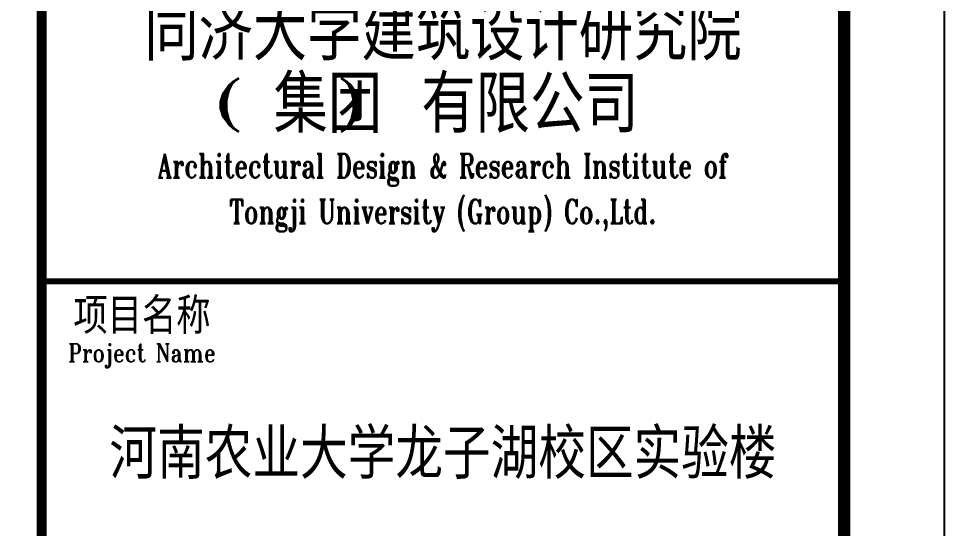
# Model space of a CAD drawing. Extents: x 239268 to 489116, y -316056 to -246175.
# Drawn here: x 301582 to 304842, y -265657 to -263861 of the extents above; entities that cross this region are included whole.
import ezdxf
from ezdxf.enums import TextEntityAlignment as Align

# ---------------------------------------------------------------- set-up
doc = ezdxf.new("R2010")
doc.units = 0
doc.header["$LTSCALE"] = 1000
doc.header["$MEASUREMENT"] = 0
doc.layers.get('0').update_dxf_attribs({"linetype": 'CONTINUOUS'})
doc.layers.add('图框', color=85, linetype='CONTINUOUS')
doc.styles.add('TKZ1_tjhts.shx', font='tjromant.shx', dxfattribs={"bigfont": 'tjhts.shx'})
doc.styles.add('TKZ2_tjkts.shx', font='tjromant.shx', dxfattribs={"bigfont": 'tjkts.shx'})

# ---------------------------------------------------------------- blocks, each defined once
blk = doc.blocks.new('TJAD_TK_LOGO')
at = {"layer": '图框', "style": 'TKZ1_tjhts.shx'}
for s, height, p in [('同济大学建筑设计研究院', 0.258835, (0.6, -0.4754)), ('集团 有限公司', 0.25884, (0.6594, -0.8031))]:
    blk.add_text(s, height=height, dxfattribs=at).set_placement(p, align=Align.MIDDLE_CENTER)
at = {"layer": '图框', "style": 'TKZ1_tjhts.shx', "width": 1.7}
blk.add_text('(  )', height=0.15893, dxfattribs=at).set_placement((-0.44, -0.8747))
at = {"layer": '图框', "style": 'TKZ1_tjhts.shx', "width": 0.7}
for s, p in [('Architectural Design & Research Institute of', (0.6, -1.0814)), ('Tongji University (Group) Co.,Ltd.', (0.6, -1.2887))]:
    blk.add_text(s, height=0.108983, dxfattribs=at).set_placement(p, align=Align.MIDDLE_CENTER)
blk = doc.blocks.new('TJAD_TK_A0')
at = {"layer": '图框'}
blk.add_line((2162, -441.703), (2162, 399.297), dxfattribs=at)
at = {"layer": '图框', "const_width": 1.2}
blk.add_lwpolyline([(2152, -431.703), (2152, 389.297), (998, 389.297), (998, -431.703)], close=True, dxfattribs=at)
at = {"layer": '图框'}
for points, const_width in [([(2072, 389.297), (2072, -431.703)], 1), ([(2072, -127.703), (2152, -127.703)], 0.6)]:
    blk.add_lwpolyline(points, dxfattribs=dict(at, const_width=const_width))
at = {"color": 1, "xscale": 22.02171320475958, "yscale": 22.02171320475958, "zscale": 22.02171320475958}
blk.add_blockref('TJAD_TK_LOGO', (2098.787, -92.377), dxfattribs=at)
at = {"layer": '图框', "style": 'TKZ2_tjkts.shx'}
blk.add_text('项目名称', height=3.6, dxfattribs=at).set_placement((2082, -131.155), align=Align.MIDDLE_CENTER)
at = {"layer": '图框', "style": 'TKZ2_tjkts.shx', "width": 0.8}
blk.add_text('Project Name', height=1.8, dxfattribs=at).set_placement((2082, -134.855), align=Align.MIDDLE_CENTER)

msp = doc.modelspace()

# ---------------------------------------------------------------- block references
at = {"layer": '图框', "xscale": 35.31510107015492, "yscale": 35.31510107015492, "zscale": 35.31510107015458}
msp.add_blockref('TJAD_TK_A0', (228490.8, -260276.3), dxfattribs=at)

# ---------------------------------------------------------------- texts
at = {"layer": '图框', "color": 3, "style": 'TKZ1_tjhts.shx'}
msp.add_text('河南农业大学龙子湖校区实验楼', height=176.576, dxfattribs=at).set_placement((303076.3, -265393.8), align=Align.MIDDLE_CENTER)

doc.saveas('drawing.dxf')
